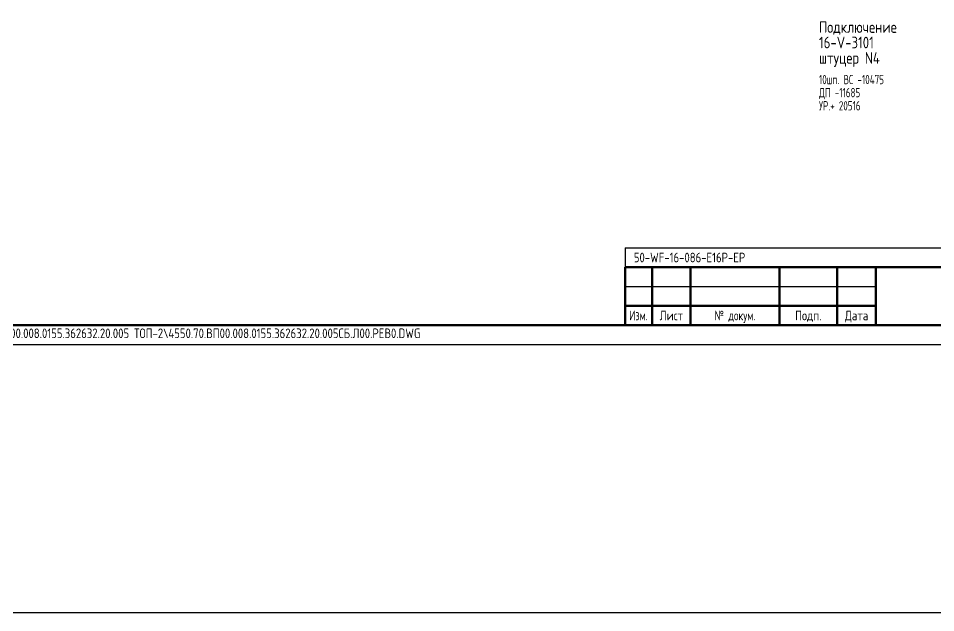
# Model space of a CAD drawing. Header units: millimetres. Extents: x 10051 to 26505, y 4675 to 5194.
# Drawn here: x 14084.3 to 14322, y 4674.7 to 4828.8 of the extents above; entities that cross this region are included whole.
import ezdxf
from ezdxf.enums import TextEntityAlignment as Align

# ---------------------------------------------------------------- set-up
doc = ezdxf.new("R2010")
doc.units = ezdxf.units.MM
doc.layers.get('0').update_dxf_attribs({"lineweight": 15})
for name, color, linetype, lineweight in [('OFORMLENIE', 7, 'Continuous', 25), ('подложка', 252, 'Continuous', 9), ('Построение', 7, 'Continuous', 30)]:
    doc.layers.add(name, color=color, linetype=linetype, lineweight=lineweight)
doc.styles.add('GOST_2.304', font='CS_Gost2304.shx', dxfattribs={"height": 2.5})
doc.styles.add('GOST_2.304_07', font='CS_Gost2304.shx', dxfattribs={"width": 0.7})
doc.styles.add('GOST_2.304_09', font='CS_Gost2304.shx', dxfattribs={"width": 0.9})
doc.styles.add('Style-CS_Gost2304', font='CS_Gost2304.shx')
doc.styles.add('TNR_30', font='times.ttf', dxfattribs={"height": 3})

# ---------------------------------------------------------------- blocks, each defined once
blk = doc.blocks.new('*U1752')
at = {"linetype": 'ByBlock', "lineweight": -2}
blk.add_lwpolyline([(420, 297), (0, 297), (0, 0), (420, 0)], close=True, dxfattribs=at)
at = {"linetype": 'ByBlock', "lineweight": 50}
blk.add_lwpolyline([(20, 292), (415, 292), (415, 5), (20, 5)], close=True, dxfattribs=at)
at = {"linetype": 'ByBlock', "lineweight": -2, "insert": (8, 2.5), "char_height": 2.5, "attachment_point": 4, "style": 'GOST_2.304'}
blk.add_mtext('C:\\\\Users\\\\GrigoryAO\\\\Desktop\\\\03-23-01\\\\4550.70.ВП00.008.0155.362632.20.005 ТОП-2\\\\4550.70.ВП00.008.0155.362632.20.005СБ.Л00.РЕВ0.DWG', dxfattribs=at)
at = {"linetype": 'ByBlock', "lineweight": -2, "style": 'TNR_30'}
blk.add_attdef('ВЕРХНИЙ_НОМЕР_ЛИСТА', text='', height=3, dxfattribs=at).set_placement((410, 287), align=Align.MIDDLE_CENTER)
blk = doc.blocks.new('ST_2a_dyn')
at = {"linetype": 'ByBlock', "lineweight": 50, "extrusion": (0, 1, 0)}
for p, q in [((-185, 15), (0, 15)), ((-10, 8), (0, 8)), ((-185, 5), (-120, 5)), ((-185, 0), (0, 0))]:
    blk.add_line(p, q, dxfattribs=at)
at = {"linetype": 'ByBlock', "lineweight": 50, "extrusion": (1, 0, 0)}
for p, q in [((-185, 0), (-185, 15)), ((-178, 15), (-178, 0)), ((-168, 15), (-168, 0)), ((-145, 15), (-145, 0)), ((-130, 15), (-130, 0)), ((-120, 0), (-120, 15)), ((-10, 0), (-10, 15))]:
    blk.add_line(p, q, dxfattribs=at)
at = {"linetype": 'ByBlock', "lineweight": 50}
blk.add_line((0, 15), (0, 0), dxfattribs=at)
at = {"linetype": 'ByBlock', "lineweight": -2, "extrusion": (0, 1, 0)}
blk.add_line((-185, 10), (-120, 10), dxfattribs=at)
at = {"linetype": 'ByBlock', "lineweight": -2, "style": 'GOST_2.304'}
for s, p in [('Лист', (-5, 11.5)), ('Лист', (-173, 2.5)), ('Подп.', (-137.5, 2.5)), ('Дата', (-125, 2.5))]:
    blk.add_text(s, height=2.5, dxfattribs=at).set_placement(p, align=Align.MIDDLE_CENTER)
at = {"linetype": 'ByBlock', "lineweight": -2, "width": 0.9}
for s, style, p in [('Изм.', 'GOST_2.304', (-181.5, 2.5)), ('№ докум.', 'GOST_2.304_09', (-156.5, 2.5))]:
    blk.add_text(s, height=2.5, dxfattribs=dict(at, style=style)).set_placement(p, align=Align.MIDDLE_CENTER)
at = {"linetype": 'ByBlock', "lineweight": -2}
for tag, height, style, flags, p in [('ИЗМ_2', 2.5, 'GOST_2.304', 12, (-181.5, 12.5)), ('ЛИСТ_2', 2.5, 'GOST_2.304', 12, (-173, 12.5)), ('N_ДОК_2', 2.5, 'GOST_2.304_09', 12, (-156.5, 12.5)), ('ШИФР', 5, 'GOST_2.304', 4, (-65, 7.5)), ('ИЗМ_1', 2.5, 'GOST_2.304', 12, (-181.5, 7.5)), ('ЛИСТ_1', 2.5, 'GOST_2.304', 12, (-173, 7.5)), ('N_ДОК_1', 2.5, 'GOST_2.304_09', 12, (-156.5, 7.5)), ('LIST', 3.5, 'GOST_2.304', 4, (-5, 4))]:
    blk.add_attdef(tag, text='', height=height, dxfattribs=dict(at, style=style, flags=flags)).set_placement(p, align=Align.MIDDLE_CENTER)
at = {"linetype": 'ByBlock', "lineweight": -2, "style": 'GOST_2.304_07', "width": 0.7, "flags": 12}
for tag, p in [('ДАТА_2', (-125, 12.5)), ('ДАТА_1', (-125, 7.5))]:
    blk.add_attdef(tag, text='', height=2.5, dxfattribs=at).set_placement(p, align=Align.MIDDLE_CENTER)

msp = doc.modelspace()

# ---------------------------------------------------------------- linework, layer by layer
at = {"layer": 'OFORMLENIE'}
for q in [(14426.58, 4769.24), (14241.53, 4764.24)]:
    msp.add_line((14241.53, 4769.24), q, dxfattribs=at)
at = {"layer": 'Построение', "color": 3}
msp.add_lwpolyline([(10050.53, 4674.72), (26505.36, 4674.72), (26505.36, 5194.3), (10050.53, 5194.3)], close=True, dxfattribs=at)

# ---------------------------------------------------------------- block references
at = {"layer": 'OFORMLENIE'}
msp.add_blockref('*U1752', (14011.53, 4744.24), dxfattribs=at)
ref = msp.add_blockref('ST_2a_dyn', (14426.53, 4749.24), dxfattribs=at)
ref.add_attrib('LIST', '8', dxfattribs={"layer": '0', "linetype": 'ByBlock', "lineweight": -2, "height": 3.5, "style": 'GOST_2.304'}).set_placement((14421.53, 4753.24), align=Align.MIDDLE_CENTER)
ref.add_attrib('ШИФР', '01.16.01.08.155.362632.20.005СБ', dxfattribs={"layer": '0', "linetype": 'ByBlock', "lineweight": -2, "height": 5, "style": 'GOST_2.304'}).set_placement((14361.53, 4756.74), align=Align.MIDDLE_CENTER)

# ---------------------------------------------------------------- texts
at = {"layer": 'OFORMLENIE', "style": 'GOST_2.304'}
msp.add_text('50-WF-16-086-E16P-EP', height=2.5, dxfattribs=at).set_placement((14243.8, 4766.76), align=Align.MIDDLE_LEFT)
at = {"layer": 'подложка', "style": 'Style-CS_Gost2304'}
for s, p in [('Подключение', (14291.8, 4826.49, 163.45)), ('16-V-3101', (14291.8, 4822.49, 163.45)), ('штуцер N4', (14291.8, 4818.49, 163.45))]:
    msp.add_text(s, height=3, rotation=360, dxfattribs=at).set_placement(p, align=Align.MIDDLE_LEFT)
at = {"layer": 'подложка', "style": 'Style-CS_Gost2304', "width": 0.875}
for s, p in [('10шп. ВС -10475', (14291.8, 4812.89, 163.45)), ('ДП -11685', (14291.8, 4809.49, 163.45)), ('УР.+ 20516', (14291.8, 4806.09, 163.45))]:
    msp.add_text(s, height=2.4, rotation=360, dxfattribs=at).set_placement(p, align=Align.MIDDLE_LEFT)

doc.saveas('drawing.dxf')
